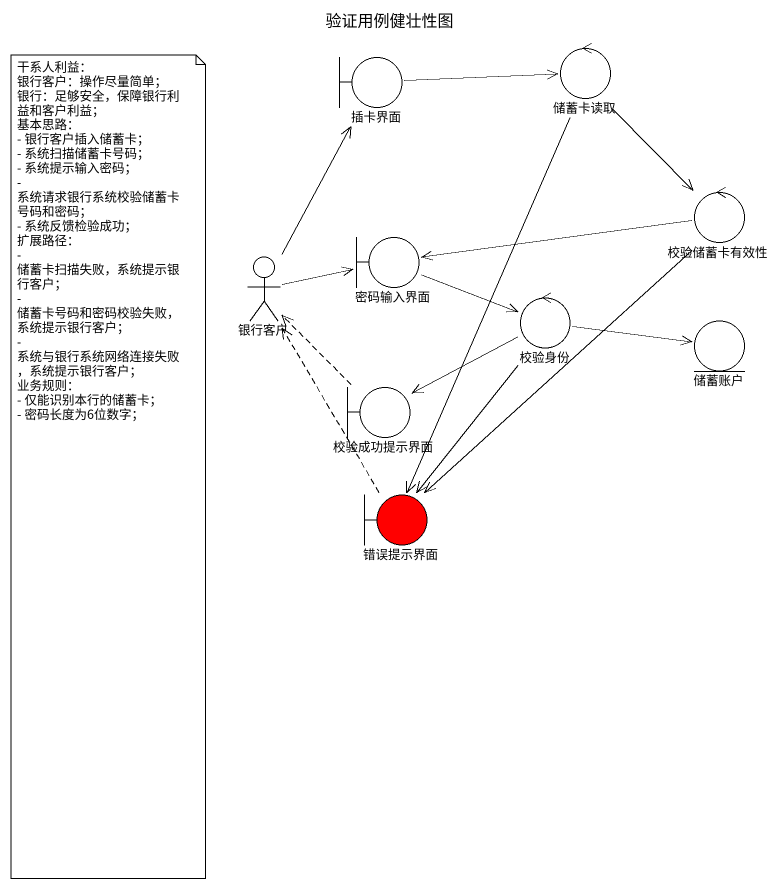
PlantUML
@startuml
title 验证用例健壮性图
boundary 插卡界面
control 储蓄卡读取
control 校验储蓄卡有效性
actor 银行客户
boundary 密码输入界面
control 校验身份
entity 储蓄账户
boundary 校验成功提示界面
boundary 错误提示界面 #FF0000
插卡界面 -right-> 储蓄卡读取
储蓄卡读取 --> 校验储蓄卡有效性
储蓄卡读取 --> 错误提示界面
校验储蓄卡有效性 -left-> 密码输入界面
校验储蓄卡有效性 --> 错误提示界面
银行客户 -up-> 插卡界面
银行客户 -right-> 密码输入界面
密码输入界面 -right-> 校验身份
校验身份 -right-> 储蓄账户
校验身份 -left-> 校验成功提示界面
校验身份 --> 错误提示界面
校验成功提示界面 .up.> 银行客户
错误提示界面 .up.> 银行客户
note as N1
  干系人利益：
  银行客户：操作尽量简单；
  银行：足够安全，保障银行利益和客户利益；
  基本思路：
  - 银行客户插入储蓄卡；
  - 系统扫描储蓄卡号码；
  - 系统提示输入密码；
  - 系统请求银行系统校验储蓄卡号码和密码；
  - 系统反馈检验成功；
  扩展路径：
  - 储蓄卡扫描失败，系统提示银行客户；
  - 储蓄卡号码和密码校验失败，系统提示银行客户；
  - 系统与银行系统网络连接失败，系统提示银行客户；
  业务规则：
  - 仅能识别本行的储蓄卡；
  - 密码长度为6位数字；
end note
@enduml
